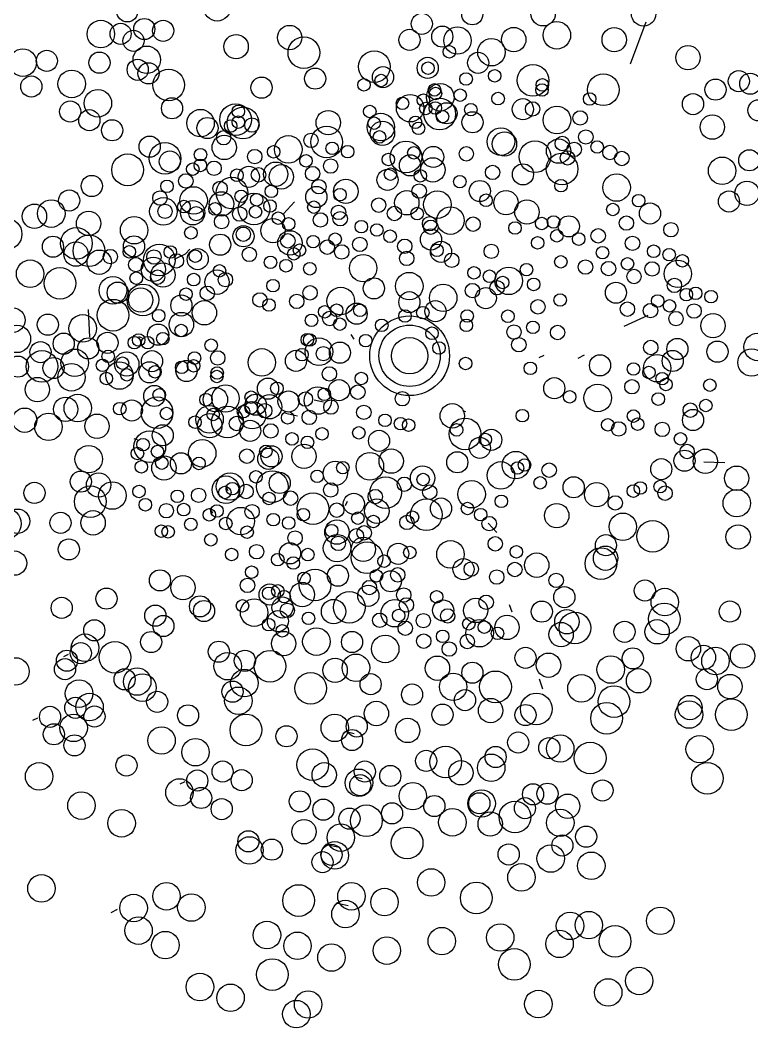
# Model space of a CAD drawing. Header units: millimetres. Extents: x 441156 to 441876, y 4514765 to 4515211.
# Drawn here: x 441541.844 to 441542.664, y 4514832.177 to 4514833.306 of the extents above; entities that cross this region are included whole.
import ezdxf

# ---------------------------------------------------------------- set-up
doc = ezdxf.new("R2010")
doc.units = ezdxf.units.MM
doc.layers.add('01_piscinas', color=254, linetype='Continuous')

msp = doc.modelspace()

# ---------------------------------------------------------------- linework, layer by layer
at = {"layer": '01_piscinas'}
for p, q in [((441542.52800546, 4514833.25716834, 0.00000053), (441542.54552255, 4514833.3043234, 0.00000053)), ((441542.15119492, 4514833.10238342, 0.00000053), (441542.13898596, 4514833.08883972, 0.00000053)), ((441541.9199082, 4514832.98169221, 0.00000053), (441541.92150322, 4514832.95091752, 0.00000053)), ((441542.52088766, 4514832.96321262, 0.00000053), (441542.5479469, 4514832.97561333, 0.00000053)), ((441542.21811348, 4514832.94857504, 0.00000053), (441542.21480874, 4514832.95387765, 0.00000053)), ((441541.98014537, 4514832.95002271, 0.00000053), (441541.97669418, 4514832.95117191, 0.00000053)), ((441541.93586204, 4514832.93457471, 0.00000053), (441541.93241085, 4514832.93572391, 0.00000053)), ((441542.43089193, 4514832.93036905, 0.00000053), (441542.42539441, 4514832.92761815, 0.00000053)), ((441542.4760588, 4514832.93050561, 0.00000053), (441542.46891203, 4514832.92692943, 0.00000053)), ((441542.18367921, 4514832.87785797, 0.00000053), (441542.17339333, 4514832.88024544, 0.00000053)), ((441542.15468227, 4514832.8622412, 0.00000053), (441542.14131062, 4514832.86534492, 0.00000053)), ((441542.34351983, 4514832.86711063, 0.00000053), (441542.34006864, 4514832.86825983, 0.00000053)), ((441541.97504847, 4514832.83562157, 0.00000053), (441541.97159728, 4514832.83677077, 0.00000053)), ((441542.61004901, 4514832.81110902, 0.00000053), (441542.63388227, 4514832.81027149, 0.00000053)), ((441542.07701417, 4514832.7786491, 0.00000053), (441542.07370942, 4514832.78395171, 0.00000053)), ((441542.21047084, 4514832.76657834, 0.00000053), (441542.20811479, 4514832.76183272, 0.00000053)), ((441542.05967053, 4514832.75364953, 0.00000053), (441542.05636579, 4514832.75895215, 0.00000053)), ((441542.36858114, 4514832.74225101, 0.00000053), (441542.3782027, 4514832.73192859, 0.00000053)), ((441542.45252784, 4514832.67580371, 0.00000053), (441542.45179157, 4514832.6743207, 0.00000053)), ((441542.39203413, 4514832.65123698, 0.00000053), (441542.39488969, 4514832.64275041, 0.00000053)), ((441542.33088043, 4514832.63604847, 0.00000053), (441542.33014417, 4514832.63456546, 0.00000053)), ((441541.89757484, 4514832.59521357, 0.00000053), (441541.89207733, 4514832.59246266, 0.00000053)), ((441542.42554367, 4514832.56763391, 0.00000053), (441542.4292559, 4514832.55660137, 0.00000053)), ((441541.86311633, 4514832.52383402, 0.00000053), (441541.85761881, 4514832.52108311, 0.00000053)), ((441542.21812733, 4514832.50617954, 0.00000053), (441542.20784145, 4514832.50856701, 0.00000053)), ((441542.22727625, 4514832.45557897, 0.00000053), (441542.21699037, 4514832.45796645, 0.00000053)), ((441542.02819455, 4514832.45241217, 0.00000053), (441542.02269703, 4514832.44966126, 0.00000053)), ((441542.19946483, 4514832.37905924, 0.00000053), (441542.18609318, 4514832.38216296, 0.00000053)), ((441541.95255221, 4514832.30916166, 0.00000053), (441541.94540544, 4514832.30558548, 0.00000053)), ((441542.21135842, 4514832.3132785, 0.00000053), (441542.19798677, 4514832.31638222, 0.00000053))]:
    msp.add_line(p, q, dxfattribs=at)
at = {"layer": '01_piscinas', "elevation": 0.00000053}
msp.add_lwpolyline([(441542.0166049, 4514833.03821424), (441542.02911112, 4514833.04415308), (441542.02911112, 4514833.04415308), (441542.03372616, 4514833.04923091)], dxfattribs=at)
at = {"layer": '01_piscinas'}
for centre, radius in [((441542.06453402, 4514833.32060363, 0.00000053), 0.01541533), ((441541.96372086, 4514833.31605061, 0.00000053), 0.01185795), ((441542.43002703, 4514833.31328645, 0.00000053), 0.01366082), ((441542.54265035, 4514833.31316643, 0.00000053), 0.01366082), ((441542.29398071, 4514833.30202226, 0.00000053), 0.01185795), ((441542.35055899, 4514833.31275313, 0.00000053), 0.01185795), ((441541.93407689, 4514833.2906139, 0.00000053), 0.01541533), ((441541.95628444, 4514833.29080257, 0.00000053), 0.01185795), ((441541.98279641, 4514833.29617568, 0.00000053), 0.01185795), ((441542.00401178, 4514833.29423427, 0.00000053), 0.01185795), ((441542.44545626, 4514833.28917614, 0.00000053), 0.01541533), ((441541.97074785, 4514833.28297107, 0.00000053), 0.01185795), ((441542.14586757, 4514833.28663419, 0.00000053), 0.01366082), ((441542.28022267, 4514833.28401563, 0.00000053), 0.01185795), ((441542.31694262, 4514833.28767986, 0.00000053), 0.01185795), ((441542.33402796, 4514833.28332514, 0.00000053), 0.01541533), ((441542.39709364, 4514833.28437398, 0.00000053), 0.01366082), ((441542.50971696, 4514833.28425395, 0.00000053), 0.01366082), ((441542.08580087, 4514833.27644196, 0.00000053), 0.01366082), ((441542.16172662, 4514833.26969849, 0.00000053), 0.01775907), ((441542.37206444, 4514833.27017545, 0.00000053), 0.01541533), ((441541.84665271, 4514833.25852815, 0.00000053), 0.01541533), ((441541.8735305, 4514833.26051558, 0.00000053), 0.01185795), ((441541.93254404, 4514833.25847254, 0.00000053), 0.01185795), ((441541.98563342, 4514833.26174592, 0.00000053), 0.01541533), ((441542.24069435, 4514833.25401367, 0.00000053), 0.01775907), ((441542.32490724, 4514833.27062077, 0.00000053), 0.00701654), ((441542.35713522, 4514833.25827989, 0.00000053), 0.01185795), ((441542.5924385, 4514833.26409446, 0.00000053), 0.01366082), ((441541.97544217, 4514833.25051819, 0.00000053), 0.01185795), ((441541.98752778, 4514833.24651981, 0.00000053), 0.01185795), ((441542.30062249, 4514833.25260477, 0.00000053), 0.01185795), ((441542.30096747, 4514833.25237882, 0.00000053), 0.00701654), ((441541.90145577, 4514833.2346452, 0.00000053), 0.01541533), ((441542.01011979, 4514833.2334814, 0.00000053), 0.01775907), ((441542.1744011, 4514833.24063668, 0.00000053), 0.01185795), ((441542.25046417, 4514833.24221612, 0.00000053), 0.01185795), ((441542.34363843, 4514833.24017099, 0.00000053), 0.00701654), ((441542.37576036, 4514833.24368216, 0.00000053), 0.00701654), ((441542.4185981, 4514833.23857484, 0.00000053), 0.01775907), ((441542.49746888, 4514833.22813439, 0.00000053), 0.01775907), ((441542.64940247, 4514833.23770499, 0.00000053), 0.01185795), ((441542.66226117, 4514833.23485263, 0.00000053), 0.01185795), ((441541.85616492, 4514833.23173423, 0.00000053), 0.01185795), ((441542.1143344, 4514833.23044446, 0.00000053), 0.01185795), ((441542.22914349, 4514833.23367319, 0.00000053), 0.00701654), ((441542.24845167, 4514833.23844962, 0.00000053), 0.00701654), ((441542.31474752, 4514833.21970737, 0.00000053), 0.01541533), ((441542.30823488, 4514833.22794747, 0.00000053), 0.00701654), ((441542.42876915, 4514833.22792197, 0.00000053), 0.00701654), ((441542.42916018, 4514833.2335409, 0.00000053), 0.00701654), ((441542.6233579, 4514833.22826037, 0.00000053), 0.01185795), ((441541.93081597, 4514833.21295624, 0.00000053), 0.01541533), ((441542.29574871, 4514833.21649711, 0.00000053), 0.00701654), ((441542.3094241, 4514833.22394961, 0.00000053), 0.00701654), ((441542.336956, 4514833.22198558, 0.00000053), 0.00701654), ((441542.37953639, 4514833.21821225, 0.00000053), 0.00701654), ((441542.48216897, 4514833.21778071, 0.00000053), 0.00701654), ((441542.5980923, 4514833.2120299, 0.00000053), 0.01185795), ((441541.89975606, 4514833.20367608, 0.00000053), 0.01185795), ((441542.01398276, 4514833.20737543, 0.00000053), 0.01185795), ((441542.08512697, 4514833.19452188, 0.00000053), 0.01775907), ((441542.27228849, 4514833.21290316, 0.00000053), 0.00701654), ((441542.28088957, 4514833.20742936, 0.00000053), 0.01541533), ((441542.29852354, 4514833.20716878, 0.00000053), 0.00701654), ((441542.31417542, 4514833.20082052, 0.00000053), 0.01775907), ((441542.30908964, 4514833.20765248, 0.00000053), 0.00701654), ((441542.32163743, 4514833.20176869, 0.00000053), 0.01185795), ((441542.34903889, 4514833.20575581, 0.00000053), 0.00701654), ((441542.40735152, 4514833.20626946, 0.00000053), 0.01185795), ((441542.41817168, 4514833.20663794, 0.00000053), 0.00808333), ((441542.67149781, 4514833.20503147, 0.00000053), 0.01185795), ((441541.92121748, 4514833.19396458, 0.00000053), 0.01185795), ((441542.04594006, 4514833.19074899, 0.00000053), 0.01541533), ((441542.09338824, 4514833.19070433, 0.00000053), 0.01775907), ((441542.08827757, 4514833.2038366, 0.00000053), 0.00701654), ((441542.18909794, 4514833.19128666, 0.00000053), 0.01366082), ((441542.2356426, 4514833.20369467, 0.00000053), 0.00701654), ((441542.24804429, 4514833.18632975, 0.00000053), 0.01541533), ((441542.31715398, 4514833.19796353, 0.00000053), 0.00701654), ((441542.35089626, 4514833.19165355, 0.00000053), 0.01185795), ((441542.44552294, 4514833.19421208, 0.00000053), 0.01541533), ((441542.4715715, 4514833.19649667, 0.00000053), 0.00808333), ((441541.9467334, 4514833.18269408, 0.00000053), 0.01185795), ((441542.05364163, 4514833.18516929, 0.00000053), 0.01185795), ((441542.07966487, 4514833.18749457, 0.00000053), 0.00701654), ((441542.08822376, 4514833.19172227, 0.00000053), 0.00701654), ((441542.10353444, 4514833.18855098, 0.00000053), 0.00808333), ((441542.24055884, 4514833.19065172, 0.00000053), 0.00701654), ((441542.24984235, 4514833.17922141, 0.00000053), 0.01366082), ((441542.28690919, 4514833.19162616, 0.00000053), 0.00701654), ((441542.29029294, 4514833.18489651, 0.00000053), 0.00701654), ((441542.61977934, 4514833.1862861, 0.00000053), 0.01366082), ((441542.07184636, 4514833.17428984, 0.00000053), 0.00808333), ((441542.16976176, 4514833.17134945, 0.00000053), 0.00808333), ((441542.18733329, 4514833.16948918, 0.00000053), 0.01775907), ((441542.24651921, 4514833.17526005, 0.00000053), 0.00701654), ((441542.38270795, 4514833.16993811, 0.00000053), 0.01541533), ((441542.38669139, 4514833.16734538, 0.00000053), 0.01366082), ((441542.47791397, 4514833.17517477, 0.00000053), 0.00808333), ((441541.9888896, 4514833.16432258, 0.00000053), 0.01185795), ((441542.00611789, 4514833.15123205, 0.00000053), 0.01775907), ((441542.0724773, 4514833.16342735, 0.00000053), 0.01366082), ((441542.14433731, 4514833.16125614, 0.00000053), 0.01541533), ((441542.19348351, 4514833.1624499, 0.00000053), 0.00701654), ((441542.27623745, 4514833.15286281, 0.00000053), 0.01775907), ((441542.42086923, 4514833.15295778, 0.00000053), 0.01775907), ((441542.44736122, 4514833.15931427, 0.00000053), 0.01366082), ((441542.45149109, 4514833.16789662, 0.00000053), 0.00808333), ((441542.46487221, 4514833.16123975, 0.00000053), 0.00808333), ((441542.4905799, 4514833.16395355, 0.00000053), 0.00701654), ((441541.96407592, 4514833.1383458, 0.00000053), 0.01775907), ((441542.01147437, 4514833.14763877, 0.00000053), 0.01185795), ((441542.04579701, 4514833.15541479, 0.00000053), 0.00701654), ((441542.10663836, 4514833.15317729, 0.00000053), 0.00808333), ((441542.12785093, 4514833.15852021, 0.00000053), 0.00701654), ((441542.16414935, 4514833.14840546, 0.00000053), 0.00701654), ((441542.21084573, 4514833.15866955, 0.00000053), 0.00701654), ((441542.25647089, 4514833.14993487, 0.00000053), 0.00701654), ((441542.28498361, 4514833.15744932, 0.00000053), 0.00701654), ((441542.30680633, 4514833.15283194, 0.00000053), 0.01185795), ((441542.34393064, 4514833.15629804, 0.00000053), 0.00808333), ((441542.45128772, 4514833.13942281, 0.00000053), 0.01775907), ((441542.45733228, 4514833.15174423, 0.00000053), 0.00808333), ((441542.50489091, 4514833.15775536, 0.00000053), 0.00808333), ((441542.51827202, 4514833.15109849, 0.00000053), 0.00808333), ((441542.66115424, 4514833.14908498, 0.00000053), 0.01185795), ((441542.03718432, 4514833.13907276, 0.00000053), 0.00701654), ((441542.04574321, 4514833.14330046, 0.00000053), 0.00701654), ((441542.06105389, 4514833.14012917, 0.00000053), 0.00808333), ((441542.13017514, 4514833.1334585, 0.00000053), 0.01366082), ((441542.13652996, 4514833.13052191, 0.00000053), 0.01366082), ((441542.19178613, 4514833.14260454, 0.00000053), 0.00808333), ((441542.28076175, 4514833.14338732, 0.00000053), 0.01185795), ((441542.30636625, 4514833.1383036, 0.00000053), 0.01366082), ((441542.4074028, 4514833.13322018, 0.00000053), 0.01185795), ((441542.63074075, 4514833.13731255, 0.00000053), 0.01541533), ((441542.02936581, 4514833.12586804, 0.00000053), 0.00808333), ((441542.0866821, 4514833.13226969, 0.00000053), 0.00701654), ((441542.10003136, 4514833.13055627, 0.00000053), 0.01185795), ((441542.11093306, 4514833.13272483, 0.00000053), 0.00808333), ((441542.17149852, 4514833.13415217, 0.00000053), 0.00808333), ((441542.25549615, 4514833.12715686, 0.00000053), 0.01185795), ((441542.25893988, 4514833.13350465, 0.00000053), 0.00701654), ((441542.29228595, 4514833.13156461, 0.00000053), 0.00701654), ((441542.37332742, 4514833.13543025, 0.00000053), 0.00808333), ((441542.51241999, 4514833.11847607, 0.00000053), 0.01541533), ((441541.92392903, 4514833.12023806, 0.00000053), 0.01185795), ((441542.00821116, 4514833.11991102, 0.00000053), 0.00701654), ((441542.06779276, 4514833.11747464, 0.00000053), 0.00808333), ((441542.08112507, 4514833.11227253, 0.00000053), 0.01775907), ((441542.17860151, 4514833.11941772, 0.00000053), 0.00808333), ((441542.20879538, 4514833.11420257, 0.00000053), 0.01366082), ((441542.29106994, 4514833.11458668, 0.00000053), 0.00808333), ((441542.33662361, 4514833.12511378, 0.00000053), 0.00701654), ((441542.35908358, 4514833.1145479, 0.00000053), 0.01185795), ((441542.45002524, 4514833.12055997, 0.00000053), 0.00701654), ((441542.65857611, 4514833.11206305, 0.00000053), 0.01366082), ((441541.89866344, 4514833.1040076, 0.00000053), 0.01185795), ((441542.00039265, 4514833.1067063, 0.00000053), 0.00808333), ((441542.03812909, 4514833.10403949, 0.00000053), 0.01541533), ((441542.06939892, 4514833.10015862, 0.00000053), 0.01366082), ((441542.09151451, 4514833.1085751, 0.00000053), 0.00701654), ((441542.10582724, 4514833.09441158, 0.00000053), 0.01775907), ((441542.10887673, 4514833.10479474, 0.00000053), 0.00701654), ((441542.12521257, 4514833.11423686, 0.00000053), 0.00701654), ((441542.17572155, 4514833.10786946, 0.00000053), 0.01185795), ((441542.20232326, 4514833.11051817, 0.00000053), 0.00701654), ((441542.27718319, 4514833.10141306, 0.00000053), 0.01366082), ((441542.31146437, 4514833.09930729, 0.00000053), 0.01541533), ((441542.36602039, 4514833.10424598, 0.00000053), 0.00701654), ((441542.38843842, 4514833.10148611, 0.00000053), 0.01366082), ((441542.53707257, 4514833.10371127, 0.00000053), 0.00701654), ((441542.63836097, 4514833.10287759, 0.00000053), 0.01185795), ((441541.85968064, 4514833.08629492, 0.00000053), 0.01366082), ((441541.87857108, 4514833.08929174, 0.00000053), 0.01541533), ((441542.00427114, 4514833.09176149, 0.00000053), 0.01541533), ((441542.00605555, 4514833.09181558, 0.00000053), 0.00808333), ((441542.02726812, 4514833.0971585, 0.00000053), 0.00701654), ((441542.03705895, 4514833.09024613, 0.00000053), 0.01366082), ((441542.06218035, 4514833.09453066, 0.00000053), 0.00701654), ((441542.12372563, 4514833.09784921, 0.00000053), 0.00701654), ((441542.1729891, 4514833.09647373, 0.00000053), 0.00701654), ((441542.24563119, 4514833.09878645, 0.00000053), 0.00808333), ((441542.41183725, 4514833.09107459, 0.00000053), 0.01366082), ((441542.50820226, 4514833.09391465, 0.00000053), 0.00701654), ((441542.54987804, 4514833.08945132, 0.00000053), 0.01185795), ((441541.92035048, 4514833.0782638, 0.00000053), 0.01366082), ((441542.04096779, 4514833.08918774, 0.00000053), 0.00808333), ((441542.06952952, 4514833.08027736, 0.00000053), 0.00808333), ((441542.08981714, 4514833.08872973, 0.00000053), 0.00808333), ((441542.10750578, 4514833.09123877, 0.00000053), 0.00701654), ((441542.13304516, 4514833.08412661, 0.00000053), 0.00701654), ((441542.18033827, 4514833.08222044, 0.00000053), 0.00808333), ((441542.20062589, 4514833.0906728, 0.00000053), 0.00808333), ((441542.20249088, 4514833.08353627, 0.00000053), 0.00808333), ((441542.26330989, 4514833.08940265, 0.00000053), 0.00808333), ((441542.28884527, 4514833.08930441, 0.00000053), 0.00701654), ((441542.32610989, 4514833.08144926, 0.00000053), 0.01541533), ((441541.82789345, 4514833.06626525, 0.00000053), 0.01775907), ((441541.97142587, 4514833.07066188, 0.00000053), 0.01541533), ((441542.12709675, 4514833.07018976, 0.00000053), 0.01366082), ((441542.14470932, 4514833.07772915, 0.00000053), 0.00701654), ((441542.22621263, 4514833.07463672, 0.00000053), 0.00701654), ((441542.24357485, 4514833.07085636, 0.00000053), 0.00701654), ((441542.30267192, 4514833.07790637, 0.00000053), 0.00808333), ((441542.30410214, 4514833.07401879, 0.00000053), 0.00808333), ((441542.35152127, 4514833.07744837, 0.00000053), 0.00808333), ((441542.39850651, 4514833.07308156, 0.00000053), 0.00701654), ((441542.42844684, 4514833.07811959, 0.00000053), 0.00701654), ((441542.44173738, 4514833.07989723, 0.00000053), 0.00701654), ((441542.45886208, 4514833.07496171, 0.00000053), 0.01185795), ((441542.52345913, 4514833.07862903, 0.00000053), 0.00808333), ((441542.57333831, 4514833.07122468, 0.00000053), 0.00808333), ((441541.90676424, 4514833.0558248, 0.00000053), 0.01775907), ((441541.92074824, 4514833.04763539, 0.00000053), 0.01775907), ((441542.03511054, 4514833.06772797, 0.00000053), 0.00701654), ((441542.06797835, 4514833.05441204, 0.00000053), 0.01185795), ((441542.09402292, 4514833.06385666, 0.00000053), 0.01185795), ((441542.09389235, 4514833.06615653, 0.00000053), 0.00808333), ((441542.14609842, 4514833.05645057, 0.00000053), 0.01366082), ((441542.14377152, 4514833.05875219, 0.00000053), 0.00808333), ((441542.19687847, 4514833.06059228, 0.00000053), 0.00701654), ((441542.25842376, 4514833.06391084, 0.00000053), 0.00701654), ((441542.30428083, 4514833.0602165, 0.00000053), 0.01185795), ((441542.44534383, 4514833.06428887, 0.00000053), 0.00701654), ((441542.46989995, 4514833.06071438, 0.00000053), 0.00701654), ((441542.49177105, 4514833.06436789, 0.00000053), 0.00808333), ((441541.88039206, 4514833.05216972, 0.00000053), 0.01185795), ((441541.90620722, 4514833.04391922, 0.00000053), 0.01366082), ((441541.97128599, 4514833.05251223, 0.00000053), 0.01185795), ((441541.99961902, 4514833.03719494, 0.00000053), 0.01775907), ((441542.15693453, 4514833.04824516, 0.00000053), 0.00701654), ((441542.17223978, 4514833.05778446, 0.00000053), 0.00701654), ((441542.18792364, 4514833.05160902, 0.00000053), 0.00808333), ((441542.20422764, 4514833.04633899, 0.00000053), 0.00808333), ((441542.22451526, 4514833.05479135, 0.00000053), 0.00808333), ((441542.27491187, 4514833.05272235, 0.00000053), 0.00808333), ((441542.31554661, 4514833.04647955, 0.00000053), 0.01185795), ((441542.31102222, 4514833.04814285, 0.00000053), 0.00701654), ((441542.37188895, 4514833.04698434, 0.00000053), 0.00808333), ((441542.42383975, 4514833.05644167, 0.00000053), 0.00701654), ((441542.53019801, 4514833.0559745, 0.00000053), 0.00808333), ((441542.55391975, 4514833.04707495, 0.00000053), 0.00701654), ((441541.9323032, 4514833.03479955, 0.00000053), 0.01366082), ((441541.94476818, 4514833.04105264, 0.00000053), 0.00808333), ((441541.96598074, 4514833.04639556, 0.00000053), 0.00701654), ((441541.99361752, 4514833.04059463, 0.00000053), 0.00808333), ((441542.01207563, 4514833.04615981, 0.00000053), 0.00701654), ((441542.01878784, 4514833.03626129, 0.00000053), 0.00808333), ((441542.04271275, 4514833.03818157, 0.00000053), 0.01185795), ((441542.0400004, 4514833.04160421, 0.00000053), 0.00701654), ((441542.10063122, 4514833.04350201, 0.00000053), 0.00808333), ((441542.15054637, 4514833.04416912, 0.00000053), 0.00701654), ((441542.22826253, 4514833.02813083, 0.00000053), 0.01541533), ((441542.27711372, 4514833.03902336, 0.00000053), 0.00808333), ((441542.32751034, 4514833.03695436, 0.00000053), 0.00808333), ((441542.49655592, 4514833.04543498, 0.00000053), 0.00701654), ((441542.57128197, 4514833.0432946, 0.00000053), 0.00701654), ((441542.58613088, 4514833.03634907, 0.00000053), 0.00701654), ((441541.85481829, 4514833.02190249, 0.00000053), 0.01541533), ((441541.9733299, 4514833.03214227, 0.00000053), 0.00808333), ((441541.99297303, 4514833.02676843, 0.00000053), 0.01366082), ((441542.00372996, 4514833.02046889, 0.00000053), 0.01366082), ((441542.06709403, 4514833.02511363, 0.00000053), 0.00701654), ((441542.12435297, 4514833.03460246, 0.00000053), 0.00701654), ((441542.14171518, 4514833.0308221, 0.00000053), 0.00701654), ((441542.16850509, 4514833.02745929, 0.00000053), 0.00701654), ((441542.41136239, 4514833.02637875, 0.00000053), 0.00701654), ((441542.44985954, 4514833.0351709, 0.00000053), 0.00701654), ((441542.47749633, 4514833.02936997, 0.00000053), 0.00808333), ((441542.50337303, 4514833.02768759, 0.00000053), 0.00808333), ((441542.52458559, 4514833.03303051, 0.00000053), 0.00701654), ((441542.55222238, 4514833.02722958, 0.00000053), 0.00808333), ((441542.58104301, 4514833.02175123, 0.00000053), 0.01541533), ((441541.88837801, 4514833.01117684, 0.00000053), 0.01775907), ((441541.97382316, 4514833.01696503, 0.00000053), 0.00701654), ((441541.99769273, 4514833.01802144, 0.00000053), 0.00808333), ((441542.03822372, 4514833.01531701, 0.00000053), 0.00701654), ((441542.06439979, 4514833.01243777, 0.00000053), 0.01366082), ((441542.07380624, 4514833.0152151, 0.00000053), 0.00808333), ((441542.27996276, 4514833.0079847, 0.00000053), 0.01541533), ((441542.35247039, 4514833.02283461, 0.00000053), 0.00701654), ((441542.36983261, 4514833.01905426, 0.00000053), 0.00701654), ((441542.39139107, 4514833.0138357, 0.00000053), 0.01541533), ((441542.53193476, 4514833.01877722, 0.00000053), 0.00808333), ((441541.94767308, 4514833.00327263, 0.00000053), 0.01541533), ((441541.95301462, 4514833.00067435, 0.00000053), 0.01185795), ((441541.98123279, 4514832.99254699, 0.00000053), 0.01775907), ((441542.12722216, 4514833.00843418, 0.00000053), 0.00701654), ((441542.16867271, 4514833.00047739, 0.00000053), 0.00808333), ((441542.24027942, 4514833.00546538, 0.00000053), 0.01185795), ((441542.31799924, 4514832.99483501, 0.00000053), 0.01541533), ((441542.35077302, 4514833.00298925, 0.00000053), 0.00808333), ((441542.37841863, 4514833.00621411, 0.00000053), 0.00808333), ((441542.38468152, 4514833.01210873, 0.00000053), 0.00701654), ((441542.41937224, 4514833.00990443, 0.00000053), 0.00701654), ((441542.51164901, 4514833.00055799, 0.00000053), 0.01185795), ((441542.57727011, 4514833.00880197, 0.00000053), 0.00808333), ((441541.97882978, 4514832.99242385, 0.00000053), 0.01366082), ((441542.02444138, 4514832.98634369, 0.00000053), 0.01185795), ((441542.02961102, 4514832.99897498, 0.00000053), 0.00701654), ((441542.0534806, 4514833.00003139, 0.00000053), 0.00808333), ((441542.11245189, 4514832.99256259, 0.00000053), 0.00808333), ((441542.15379759, 4514832.99088341, 0.00000053), 0.00808333), ((441542.20310249, 4514832.99128733, 0.00000053), 0.01541533), ((441542.28004882, 4514832.98996835, 0.00000053), 0.01185795), ((441542.3657629, 4514832.99446912, 0.00000053), 0.01185795), ((441542.44910886, 4514832.99239858, 0.00000053), 0.00701654), ((441542.55847693, 4514832.99131692, 0.00000053), 0.00701654), ((441542.59056004, 4514832.99844288, 0.00000053), 0.00701654), ((441542.60099185, 4514832.99990242, 0.00000053), 0.00701654), ((441542.61835407, 4514832.99612206, 0.00000053), 0.00701654), ((441541.94771725, 4514832.97540557, 0.00000053), 0.01775907), ((441542.05025654, 4514832.97809319, 0.00000053), 0.01366082), ((441542.12261508, 4514832.98675626, 0.00000053), 0.00701654), ((441542.18517974, 4514832.9791517, 0.00000053), 0.00701654), ((441542.19847028, 4514832.98092933, 0.00000053), 0.00701654), ((441542.22092553, 4514832.97712423, 0.00000053), 0.01185795), ((441542.22460558, 4514832.98085195, 0.00000053), 0.00701654), ((441542.30930765, 4514832.97985321, 0.00000053), 0.01185795), ((441542.42417845, 4514832.98475683, 0.00000053), 0.00808333), ((441542.52456843, 4514832.98219743, 0.00000053), 0.00808333), ((441542.55044513, 4514832.98051506, 0.00000053), 0.00808333), ((441542.57165769, 4514832.98585798, 0.00000053), 0.00701654), ((441542.59929448, 4514832.98005705, 0.00000053), 0.00808333), ((441541.83553657, 4514832.96983717, 0.00000053), 0.01366082), ((441541.87469403, 4514832.96480802, 0.00000053), 0.01185795), ((441541.91375853, 4514832.96063411, 0.00000053), 0.01541533), ((441541.99887503, 4514832.97487115, 0.00000053), 0.00701654), ((441542.02447535, 4514832.96490748, 0.00000053), 0.01366082), ((441542.17030462, 4514832.96955772, 0.00000053), 0.00701654), ((441542.19069709, 4514832.97173247, 0.00000053), 0.00808333), ((441542.28033569, 4514832.92991387, 0.00000053), 0.0446896), ((441542.27523121, 4514832.97452457, 0.00000053), 0.00701654), ((441542.29518712, 4514832.9782849, 0.00000053), 0.00701654), ((441542.34487394, 4514832.97441452, 0.00000053), 0.00701654), ((441542.39053636, 4514832.97421731, 0.00000053), 0.00701654), ((441542.57900686, 4514832.97160469, 0.00000053), 0.00808333), ((441542.62053044, 4514832.96362393, 0.00000053), 0.01366082), ((441541.84000522, 4514832.94884951, 0.00000053), 0.01541533), ((441541.99835326, 4514832.95354482, 0.00000053), 0.01185795), ((441542.02420827, 4514832.95823126, 0.00000053), 0.00701654), ((441542.20207674, 4514832.96532097, 0.00000053), 0.00701654), ((441542.24908776, 4514832.96407437, 0.00000053), 0.00701654), ((441542.28033569, 4514832.92991387, 0.00000053), 0.03437661), ((441542.34383999, 4514832.96395322, 0.00000053), 0.00701654), ((441542.39735348, 4514832.95646992, 0.00000053), 0.00808333), ((441542.41856604, 4514832.96181284, 0.00000053), 0.00701654), ((441542.44620283, 4514832.95601191, 0.00000053), 0.00808333), ((441541.89250054, 4514832.94344771, 0.00000053), 0.01185795), ((441541.94161994, 4514832.94447975, 0.00000053), 0.01185795), ((441541.97654217, 4514832.94764254, 0.00000053), 0.00701654), ((441542.00360881, 4514832.94906044, 0.00000053), 0.00701654), ((441542.16569753, 4514832.9478798, 0.00000053), 0.00701654), ((441542.16834641, 4514832.94754854, 0.00000053), 0.00701654), ((441542.23105937, 4514832.94686557, 0.00000053), 0.00701654), ((441542.30534284, 4514832.95516108, 0.00000053), 0.00701654), ((441542.67064293, 4514832.93981464, 0.00000053), 0.01541533), ((441541.86645597, 4514832.93400309, 0.00000053), 0.01185795), ((441541.92003613, 4514832.93818598, 0.00000053), 0.01185795), ((441541.97166379, 4514832.94458118, 0.00000053), 0.00701654), ((441541.98657097, 4514832.94468141, 0.00000053), 0.00701654), ((441542.05786469, 4514832.9416943, 0.00000053), 0.00701654), ((441542.1787228, 4514832.9344386, 0.00000053), 0.01541533), ((441542.20217193, 4514832.93339443, 0.00000053), 0.01185795), ((441542.28033569, 4514832.92991387, 0.00000053), 0.02034119), ((441542.31335268, 4514832.93868675, 0.00000053), 0.00701654), ((441542.40278746, 4514832.94232345, 0.00000053), 0.00808333), ((441542.55074478, 4514832.93915135, 0.00000053), 0.00808333), ((441542.58057203, 4514832.93752985, 0.00000053), 0.01185795), ((441542.62547093, 4514832.93448584, 0.00000053), 0.01185795), ((441541.84119037, 4514832.91777262, 0.00000053), 0.01185795), ((441541.86802931, 4514832.91791166, 0.00000053), 0.01775907), ((441541.90480105, 4514832.92203776, 0.00000053), 0.01541533), ((441541.94228764, 4514832.92923341, 0.00000053), 0.00701654), ((441541.96317694, 4514832.9206814, 0.00000053), 0.01366082), ((441541.99146289, 4514832.92385532, 0.00000053), 0.01185795), ((441542.03914619, 4514832.92731454, 0.00000053), 0.00701654), ((441542.06521385, 4514832.92744101, 0.00000053), 0.00808333), ((441542.1146252, 4514832.9224694, 0.00000053), 0.01541533), ((441542.15286609, 4514832.92418735, 0.00000053), 0.01185795), ((441542.15973371, 4514832.9312065, 0.00000053), 0.00701654), ((441542.18360328, 4514832.93226291, 0.00000053), 0.00808333), ((441542.49386166, 4514832.91918339, 0.00000053), 0.01185795), ((441542.55791945, 4514832.91596425, 0.00000053), 0.01541533), ((441542.5753126, 4514832.92409718, 0.00000053), 0.01185795), ((441542.66380568, 4514832.92235218, 0.00000053), 0.01541533), ((441541.8810172, 4514832.91616527, 0.00000053), 0.01185795), ((441541.90120914, 4514832.90578148, 0.00000053), 0.01541533), ((441541.93592912, 4514832.9192695, 0.00000053), 0.00701654), ((441541.9550672, 4514832.90772165, 0.00000053), 0.01541533), ((441541.95838402, 4514832.92159738, 0.00000053), 0.00701654), ((441541.98869988, 4514832.9113505, 0.00000053), 0.01185795), ((441541.99486286, 4514832.91186654, 0.00000053), 0.00701654), ((441542.02480319, 4514832.91690457, 0.00000053), 0.00701654), ((441542.03012916, 4514832.91284293, 0.00000053), 0.01185795), ((441542.03809373, 4514832.91868221, 0.00000053), 0.00701654), ((441542.34308931, 4514832.92118091, 0.00000053), 0.00701654), ((441542.41572121, 4514832.91590623, 0.00000053), 0.00701654), ((441542.53132623, 4514832.91500162, 0.00000053), 0.00701654), ((441542.54868845, 4514832.91122127, 0.00000053), 0.00701654), ((441541.94035563, 4514832.90438858, 0.00000053), 0.00701654), ((441541.96330026, 4514832.90855443, 0.00000053), 0.00701654), ((441542.06414215, 4514832.90660666, 0.00000053), 0.00701654), ((441542.06447943, 4514832.91067465, 0.00000053), 0.00701654), ((441542.19034216, 4514832.90960839, 0.00000053), 0.00808333), ((441542.22610788, 4514832.90435914, 0.00000053), 0.00701654), ((441542.56353735, 4514832.90427574, 0.00000053), 0.00701654), ((441541.86287741, 4514832.89202882, 0.00000053), 0.01366082), ((441541.99409634, 4514832.88484731, 0.00000053), 0.01185795), ((441542.07390345, 4514832.88198806, 0.00000053), 0.01541533), ((441542.12154166, 4514832.89304786, 0.00000053), 0.01185795), ((441542.13154615, 4514832.8933556, 0.00000053), 0.00701654), ((441542.20119251, 4514832.89128562, 0.00000053), 0.01185795), ((441542.22228364, 4514832.88914225, 0.00000053), 0.00808333), ((441542.44255149, 4514832.89350831, 0.00000053), 0.01185795), ((441542.49121623, 4514832.88258664, 0.00000053), 0.01541533), ((441542.52962886, 4514832.89515626, 0.00000053), 0.00808333), ((441542.56772407, 4514832.89770214, 0.00000053), 0.00701654), ((441542.61691207, 4514832.89700556, 0.00000053), 0.00701654), ((441541.90822453, 4514832.87132734, 0.00000053), 0.01541533), ((441541.99959665, 4514832.88605583, 0.00000053), 0.00701654), ((441542.05200207, 4514832.88061173, 0.00000053), 0.00701654), ((441542.06257312, 4514832.88079959, 0.00000053), 0.01366082), ((441542.10267583, 4514832.88355899, 0.00000053), 0.00701654), ((441542.10778362, 4514832.87504123, 0.00000053), 0.01185795), ((441542.12324296, 4514832.87276847, 0.00000053), 0.01366082), ((441542.14450357, 4514832.87870546, 0.00000053), 0.01185795), ((441542.16351718, 4514832.88132148, 0.00000053), 0.00808333), ((441542.17744956, 4514832.87969714, 0.00000053), 0.01541533), ((441542.18472974, 4514832.8866644, 0.00000053), 0.00701654), ((441542.27216281, 4514832.88173791, 0.00000053), 0.00808333), ((441542.45986541, 4514832.88388712, 0.00000053), 0.00701654), ((441542.55911137, 4514832.8813601, 0.00000053), 0.00701654), ((441541.89472253, 4514832.86992353, 0.00000053), 0.01366082), ((441541.95531333, 4514832.87060783, 0.00000053), 0.00701654), ((441541.96883074, 4514832.86861684, 0.00000053), 0.01185795), ((441541.99724435, 4514832.8660653, 0.00000053), 0.01775907), ((441542.056018, 4514832.85857944, 0.00000053), 0.01541533), ((441542.07611514, 4514832.85562485, 0.00000053), 0.01775907), ((441542.09406314, 4514832.86721695, 0.00000053), 0.00701654), ((441542.10375393, 4514832.86334293, 0.00000053), 0.01541533), ((441542.10262203, 4514832.87144465, 0.00000053), 0.00701654), ((441542.11793271, 4514832.86827336, 0.00000053), 0.00808333), ((441542.19207891, 4514832.87241111, 0.00000053), 0.00808333), ((441542.22902251, 4514832.86648773, 0.00000053), 0.00808333), ((441542.32813979, 4514832.86257641, 0.00000053), 0.01366082), ((441542.59500597, 4514832.86888477, 0.00000053), 0.00808333), ((441542.6124861, 4514832.87408992, 0.00000053), 0.00701654), ((441541.84873416, 4514832.85768424, 0.00000053), 0.01366082), ((441541.87537926, 4514832.85022774, 0.00000053), 0.01541533), ((441541.92984795, 4514832.85090416, 0.00000053), 0.01366082), ((441542.00771875, 4514832.86516373, 0.00000053), 0.00701654), ((441542.03972052, 4514832.85542466, 0.00000053), 0.00701654), ((441542.05626211, 4514832.85155876, 0.00000053), 0.01366082), ((441542.06001191, 4514832.8641374, 0.00000053), 0.00701654), ((441542.08624462, 4514832.85401223, 0.00000053), 0.00808333), ((441542.14356092, 4514832.86041389, 0.00000053), 0.00701654), ((441542.16781188, 4514832.86086902, 0.00000053), 0.00808333), ((441542.25274426, 4514832.85758818, 0.00000053), 0.00701654), ((441542.40667661, 4514832.86268885, 0.00000053), 0.00701654), ((441542.53137519, 4514832.86227955, 0.00000053), 0.00701654), ((441542.59813724, 4514832.85790513, 0.00000053), 0.01185795), ((441542.00353083, 4514832.8407742, 0.00000053), 0.01185795), ((441542.1014726, 4514832.84580041, 0.00000053), 0.01185795), ((441542.12467158, 4514832.84561884, 0.00000053), 0.00808333), ((441542.2234101, 4514832.84354374, 0.00000053), 0.00701654), ((441542.27010647, 4514832.85380782, 0.00000053), 0.00701654), ((441542.27921083, 4514832.85215285, 0.00000053), 0.00701654), ((441542.34248102, 4514832.84237518, 0.00000053), 0.01775907), ((441542.33297549, 4514832.84680942, 0.00000053), 0.00701654), ((441542.50250488, 4514832.85248293, 0.00000053), 0.00701654), ((441542.51480627, 4514832.84786805, 0.00000053), 0.00808333), ((441542.53601883, 4514832.85321097, 0.00000053), 0.00701654), ((441542.56365562, 4514832.84741004, 0.00000053), 0.00808333), ((441541.98904003, 4514832.82805222, 0.00000053), 0.01775907), ((441542.14839333, 4514832.83671929, 0.00000053), 0.00701654), ((441542.16575554, 4514832.83293893, 0.00000053), 0.00701654), ((441542.18209138, 4514832.84238105, 0.00000053), 0.00701654), ((441542.24607106, 4514832.8345729, 0.00000053), 0.01185795), ((441542.36518662, 4514832.83608354, 0.00000053), 0.00701654), ((441542.3719167, 4514832.83564441, 0.00000053), 0.01185795), ((441542.5841074, 4514832.836818, 0.00000053), 0.00701654), ((441541.92048938, 4514832.8140323, 0.00000053), 0.01541533), ((441541.98147407, 4514832.83028027, 0.00000053), 0.00701654), ((441541.99757044, 4514832.82264425, 0.00000053), 0.00701654), ((441542.04781367, 4514832.82056637, 0.00000053), 0.01541533), ((441542.11905917, 4514832.82267485, 0.00000053), 0.00701654), ((441542.12543372, 4514832.81715912, 0.00000053), 0.01185795), ((441542.16193232, 4514832.81712477, 0.00000053), 0.01366082), ((441542.35905919, 4514832.82674233, 0.00000053), 0.01185795), ((441542.59145657, 4514832.82256471, 0.00000053), 0.00808333), ((441541.97511554, 4514832.82031636, 0.00000053), 0.00701654), ((441542.00484692, 4514832.80415685, 0.00000053), 0.01366082), ((441542.00248668, 4514832.8096013, 0.00000053), 0.00701654), ((441542.02393066, 4514832.80936334, 0.00000053), 0.01185795), ((441542.09784661, 4514832.81733193, 0.00000053), 0.00808333), ((441542.12187242, 4514832.81438954, 0.00000053), 0.01185795), ((441542.23579167, 4514832.80597061, 0.00000053), 0.01541533), ((441542.25968539, 4514832.81181855, 0.00000053), 0.01366082), ((441542.3337936, 4514832.81051186, 0.00000053), 0.01185795), ((441542.399391, 4514832.80736358, 0.00000053), 0.01541533), ((441542.58853104, 4514832.81224027, 0.00000053), 0.01185795), ((441542.61184258, 4514832.81166338, 0.00000053), 0.01366082), ((441541.97954206, 4514832.80543544, 0.00000053), 0.00701654), ((441542.04408043, 4514832.80922575, 0.00000053), 0.00701654), ((441542.19705774, 4514832.7981054, 0.00000053), 0.01366082), ((441542.20548449, 4514832.80455103, 0.00000053), 0.00701654), ((441542.29481081, 4514832.79279918, 0.00000053), 0.01366082), ((441542.38267624, 4514832.79579086, 0.00000053), 0.01541533), ((441542.40132217, 4514832.80405991, 0.00000053), 0.00701654), ((441542.40914306, 4514832.80747964, 0.00000053), 0.00701654), ((441542.43677985, 4514832.80167872, 0.00000053), 0.00808333), ((441542.56248646, 4514832.80279565, 0.00000053), 0.01185795), ((441542.646968, 4514832.79264401, 0.00000053), 0.01366082), ((441541.91174498, 4514832.78885257, 0.00000053), 0.01185795), ((441541.93159498, 4514832.78504489, 0.00000053), 0.01366082), ((441542.07433344, 4514832.77973225, 0.00000053), 0.01541533), ((441542.07896313, 4514832.7833327, 0.00000053), 0.01541533), ((441542.10798845, 4514832.79414843, 0.00000053), 0.00701654), ((441542.12641131, 4514832.78328804, 0.00000053), 0.01775907), ((441542.13467036, 4514832.78733796, 0.00000053), 0.01185795), ((441542.17661417, 4514832.79475441, 0.00000053), 0.00701654), ((441542.2534903, 4514832.77638995, 0.00000053), 0.01775907), ((441542.2743816, 4514832.78592579, 0.00000053), 0.00808333), ((441542.29559416, 4514832.79126871, 0.00000053), 0.00701654), ((441542.42665541, 4514832.78742002, 0.00000053), 0.00701654), ((441542.46425214, 4514832.78246549, 0.00000053), 0.01185795), ((441541.85966139, 4514832.77618181, 0.00000053), 0.01185795), ((441541.92220028, 4514832.76642975, 0.00000053), 0.01775907), ((441541.94700915, 4514832.77319818, 0.00000053), 0.01541533), ((441541.97693303, 4514832.77781391, 0.00000053), 0.00701654), ((441542.07309323, 4514832.77665731, 0.00000053), 0.00701654), ((441542.08165212, 4514832.78088501, 0.00000053), 0.00701654), ((441542.0969628, 4514832.77771372, 0.00000053), 0.00808333), ((441542.19187105, 4514832.77946879, 0.00000053), 0.00808333), ((441542.30294333, 4514832.77701542, 0.00000053), 0.00808333), ((441542.34983097, 4514832.77469126, 0.00000053), 0.01541533), ((441542.4900673, 4514832.77421499, 0.00000053), 0.01366082), ((441542.5312542, 4514832.77822842, 0.00000053), 0.00701654), ((441542.53907509, 4514832.78164815, 0.00000053), 0.00701654), ((441542.56119453, 4514832.78326645, 0.00000053), 0.00701654), ((441542.56671188, 4514832.77584723, 0.00000053), 0.00808333), ((441542.01984598, 4514832.77239183, 0.00000053), 0.00701654), ((441542.04371555, 4514832.77344824, 0.00000053), 0.00808333), ((441542.12259102, 4514832.76985424, 0.00000053), 0.00701654), ((441542.14684198, 4514832.77030937, 0.00000053), 0.00808333), ((441542.17207436, 4514832.75856285, 0.00000053), 0.01775907), ((441542.21776916, 4514832.7639802, 0.00000053), 0.01185795), ((441542.24175022, 4514832.77206444, 0.00000053), 0.00808333), ((441542.38317697, 4514832.76681476, 0.00000053), 0.00701654), ((441542.51094835, 4514832.7650009, 0.00000053), 0.00808333), ((441542.64713169, 4514832.76466019, 0.00000053), 0.01541533), ((441541.98408303, 4514832.76290699, 0.00000053), 0.00701654), ((441542.00754147, 4514832.75621579, 0.00000053), 0.00808333), ((441542.02699598, 4514832.75748491, 0.00000053), 0.00701654), ((441542.06430849, 4514832.75588545, 0.00000053), 0.00701654), ((441542.09097076, 4514832.74456519, 0.00000053), 0.01541533), ((441542.10370168, 4514832.75505919, 0.00000053), 0.00808333), ((441542.19860992, 4514832.75681426, 0.00000053), 0.00808333), ((441542.24358432, 4514832.7557297, 0.00000053), 0.01366082), ((441542.29915334, 4514832.75166477, 0.00000053), 0.01775907), ((441542.31552222, 4514832.75867398, 0.00000053), 0.01185795), ((441542.3452023, 4514832.75867311, 0.00000053), 0.00701654), ((441542.44528775, 4514832.75073141, 0.00000053), 0.01366082), ((441541.82697277, 4514832.74158419, 0.00000053), 0.01775907), ((441541.840697, 4514832.74444773, 0.00000053), 0.01366082), ((441541.88895171, 4514832.74264518, 0.00000053), 0.01185795), ((441541.92545031, 4514832.74261083, 0.00000053), 0.01366082), ((441542.0557496, 4514832.75165775, 0.00000053), 0.00701654), ((441542.07417617, 4514832.74189416, 0.00000053), 0.00701654), ((441542.12742342, 4514832.74615964, 0.00000053), 0.00701654), ((441542.14478564, 4514832.74237929, 0.00000053), 0.00701654), ((441542.16112148, 4514832.75182141, 0.00000053), 0.00701654), ((441542.22233167, 4514832.74791471, 0.00000053), 0.00701654), ((441542.23969389, 4514832.74413436, 0.00000053), 0.00701654), ((441542.27729336, 4514832.74306611, 0.00000053), 0.00808333), ((441542.28355624, 4514832.74896073, 0.00000053), 0.00701654), ((441542.36005121, 4514832.75172759, 0.00000053), 0.00701654), ((441542.36956353, 4514832.74173252, 0.00000053), 0.00808333), ((441542.51942708, 4514832.73823097, 0.00000053), 0.01541533), ((441542.00192906, 4514832.7332718, 0.00000053), 0.00701654), ((441542.00965235, 4514832.73248535, 0.00000053), 0.00701654), ((441542.03500582, 4514832.74101059, 0.00000053), 0.00701654), ((441542.09808926, 4514832.7321152, 0.00000053), 0.00701654), ((441542.19880477, 4514832.73224612, 0.00000053), 0.01366082), ((441542.19299751, 4514832.73387027, 0.00000053), 0.00701654), ((441542.22936013, 4514832.73138888, 0.00000053), 0.00808333), ((441542.55298679, 4514832.72750532, 0.00000053), 0.01775907), ((441542.64871502, 4514832.72678473, 0.00000053), 0.01366082), ((441542.05748248, 4514832.72352098, 0.00000053), 0.00701654), ((441542.15190478, 4514832.72552104, 0.00000053), 0.00808333), ((441542.1989992, 4514832.71420009, 0.00000053), 0.01541533), ((441542.20034668, 4514832.71961698, 0.00000053), 0.00808333), ((441542.22063429, 4514832.72806935, 0.00000053), 0.00808333), ((441542.22837789, 4514832.71293742, 0.00000053), 0.01366082), ((441542.3763024, 4514832.71907799, 0.00000053), 0.00808333), ((441542.50042518, 4514832.71752157, 0.00000053), 0.01185795), ((441541.89818835, 4514832.71282402, 0.00000053), 0.01185795), ((441542.10876448, 4514832.71027086, 0.00000053), 0.00808333), ((441542.14621814, 4514832.7084213, 0.00000053), 0.01185795), ((441542.23255891, 4514832.70347445, 0.00000053), 0.01775907), ((441542.26753535, 4514832.70790826, 0.00000053), 0.01185795), ((441542.28058031, 4514832.70941632, 0.00000053), 0.00701654), ((441542.32607818, 4514832.70730201, 0.00000053), 0.01541533), ((441542.40002415, 4514832.71017844, 0.00000053), 0.00701654), ((441542.49477337, 4514832.69697667, 0.00000053), 0.01775907), ((441542.4999851, 4514832.70299323, 0.00000053), 0.01366082), ((441541.83728493, 4514832.69744205, 0.00000053), 0.01366082), ((441542.08074563, 4514832.70711564, 0.00000053), 0.00701654), ((441542.13248623, 4514832.70137131, 0.00000053), 0.00701654), ((441542.14984844, 4514832.69759096, 0.00000053), 0.00701654), ((441542.16618428, 4514832.70703308, 0.00000053), 0.00701654), ((441542.25171, 4514832.6996197, 0.00000053), 0.00701654), ((441542.42285737, 4514832.69517212, 0.00000053), 0.01366082), ((441542.10315207, 4514832.68732687, 0.00000053), 0.00701654), ((441542.19994162, 4514832.68341338, 0.00000053), 0.01185795), ((441542.26696688, 4514832.68433408, 0.00000053), 0.00808333), ((441542.34069763, 4514832.690656, 0.00000053), 0.01185795), ((441542.34947743, 4514832.69079108, 0.00000053), 0.00808333), ((441542.39832677, 4514832.69033307, 0.00000053), 0.00808333), ((441542.00040278, 4514832.67813643, 0.00000053), 0.01185795), ((441542.02621794, 4514832.66988593, 0.00000053), 0.01366082), ((441542.16186725, 4514832.68035041, 0.00000053), 0.00701654), ((441542.17434549, 4514832.67294579, 0.00000053), 0.01775907), ((441542.2430973, 4514832.68327767, 0.00000053), 0.00701654), ((441542.25929728, 4514832.67710333, 0.00000053), 0.01185795), ((441542.37803915, 4514832.68188071, 0.00000053), 0.00808333), ((441542.44464368, 4514832.67806593, 0.00000053), 0.00808333), ((441541.94042116, 4514832.6576785, 0.00000053), 0.01185795), ((441542.09852279, 4514832.6725036, 0.00000053), 0.00808333), ((441542.12342487, 4514832.66221391, 0.00000053), 0.01185795), ((441542.12224454, 4514832.66360405, 0.00000053), 0.00701654), ((441542.13253309, 4514832.66630597, 0.00000053), 0.00701654), ((441542.15992348, 4514832.66217956, 0.00000053), 0.01366082), ((441542.23403169, 4514832.66087287, 0.00000053), 0.01185795), ((441542.23527879, 4514832.67007295, 0.00000053), 0.00808333), ((441542.27370575, 4514832.66167955, 0.00000053), 0.00808333), ((441542.45377677, 4514832.65933803, 0.00000053), 0.01185795), ((441542.5441249, 4514832.66670932, 0.00000053), 0.01185795), ((441541.89026284, 4514832.64728985, 0.00000053), 0.01185795), ((441542.04537627, 4514832.64897231, 0.00000053), 0.01185795), ((441542.13783733, 4514832.64767286, 0.00000053), 0.01185795), ((441542.13960675, 4514832.6598237, 0.00000053), 0.00701654), ((441542.21279055, 4514832.64784449, 0.00000053), 0.01775907), ((441542.27667937, 4514832.65057783, 0.00000053), 0.00808333), ((441542.31058787, 4514832.65969732, 0.00000053), 0.00701654), ((441542.36613658, 4514832.65356087, 0.00000053), 0.00808333), ((441542.56645203, 4514832.65380388, 0.00000053), 0.01541533), ((441541.99521794, 4514832.63858366, 0.00000053), 0.01185795), ((441542.04983451, 4514832.64370798, 0.00000053), 0.01185795), ((441542.09291038, 4514832.64955961, 0.00000053), 0.00701654), ((441542.10598288, 4514832.64197353, 0.00000053), 0.01541533), ((441542.1432083, 4514832.64446163, 0.00000053), 0.00808333), ((441542.1950489, 4514832.64316018, 0.00000053), 0.01366082), ((441542.26369525, 4514832.64130658, 0.00000053), 0.01541533), ((441542.31790436, 4514832.64444861, 0.00000053), 0.01185795), ((441542.35440296, 4514832.64441425, 0.00000053), 0.01366082), ((441542.42851117, 4514832.64310756, 0.00000053), 0.01185795), ((441542.56587993, 4514832.63491703, 0.00000053), 0.01775907), ((441542.63939896, 4514832.64315393, 0.00000053), 0.01185795), ((441542.00427597, 4514832.62701025, 0.00000053), 0.01185795), ((441542.13266151, 4514832.63239275, 0.00000053), 0.01185795), ((441542.16693005, 4514832.63556208, 0.00000053), 0.00701654), ((441542.24688077, 4514832.63339265, 0.00000053), 0.00808333), ((441542.26809334, 4514832.63873556, 0.00000053), 0.00701654), ((441542.29573012, 4514832.63293464, 0.00000053), 0.00808333), ((441542.32299628, 4514832.63831069, 0.00000053), 0.00808333), ((441542.34671803, 4514832.62941114, 0.00000053), 0.00701654), ((441542.38952838, 4514832.62539488, 0.00000053), 0.01366082), ((441542.4566588, 4514832.6317581, 0.00000053), 0.01366082), ((441542.46561387, 4514832.62474959, 0.00000053), 0.01775907), ((441541.92676383, 4514832.62210271, 0.00000053), 0.01185795), ((441542.1222914, 4514832.62853871, 0.00000053), 0.00701654), ((441542.13759589, 4514832.62151764, 0.00000053), 0.00701654), ((441542.1758234, 4514832.60946324, 0.00000053), 0.01541533), ((441542.2754425, 4514832.62448227, 0.00000053), 0.00808333), ((441542.35880621, 4514832.61887863, 0.00000053), 0.01541533), ((441542.36408024, 4514832.62563078, 0.00000053), 0.00701654), ((441542.37892915, 4514832.61868526, 0.00000053), 0.00701654), ((441542.45019822, 4514832.61736376, 0.00000053), 0.01366082), ((441542.52133163, 4514832.62050194, 0.00000053), 0.01185795), ((441542.55783024, 4514832.62046758, 0.00000053), 0.01366082), ((441541.91642291, 4514832.6026032, 0.00000053), 0.01541533), ((441541.99051793, 4514832.60900362, 0.00000053), 0.01185795), ((441542.13909809, 4514832.60726976, 0.00000053), 0.01366082), ((441542.21576031, 4514832.60903499, 0.00000053), 0.01185795), ((441542.25298576, 4514832.60126017, 0.00000053), 0.01541533), ((441542.2961713, 4514832.61002378, 0.00000053), 0.00808333), ((441542.31738387, 4514832.6153667, 0.00000053), 0.00701654), ((441542.34502065, 4514832.60956577, 0.00000053), 0.00808333), ((441542.59295565, 4514832.60144821, 0.00000053), 0.01366082), ((441541.91163641, 4514832.59650932, 0.00000053), 0.01185795), ((441541.94998262, 4514832.59187755, 0.00000053), 0.01775907), ((441542.06639121, 4514832.59813623, 0.00000053), 0.01185795), ((441542.32473303, 4514832.60111341, 0.00000053), 0.00808333), ((441542.4102398, 4514832.59126968, 0.00000053), 0.01185795), ((441542.53056827, 4514832.59068077, 0.00000053), 0.01185795), ((441542.60977583, 4514832.59173504, 0.00000053), 0.01366082), ((441542.62326166, 4514832.58774796, 0.00000053), 0.01541533), ((441542.65362549, 4514832.59341709, 0.00000053), 0.01366082), ((441541.83844681, 4514832.57600789, 0.00000053), 0.01541533), ((441541.8961133, 4514832.58806338, 0.00000053), 0.01185795), ((441542.07635163, 4514832.58190393, 0.00000053), 0.01541533), ((441542.09565004, 4514832.58802109, 0.00000053), 0.01185795), ((441542.12379982, 4514832.58185926, 0.00000053), 0.01775907), ((441542.19679593, 4514832.57730091, 0.00000053), 0.01366082), ((441542.22014049, 4514832.58016057, 0.00000053), 0.01541533), ((441542.31153835, 4514832.57965845, 0.00000053), 0.01366082), ((441542.43605496, 4514832.58301918, 0.00000053), 0.01366082), ((441542.50580909, 4514832.57816528, 0.00000053), 0.01541533), ((441541.89394195, 4514832.57857531, 0.00000053), 0.01185795), ((441541.97488844, 4514832.56468984, 0.00000053), 0.01541533), ((441542.35069582, 4514832.57462929, 0.00000053), 0.01185795), ((441542.53700485, 4514832.56555779, 0.00000053), 0.01366082), ((441542.61366707, 4514832.56732301, 0.00000053), 0.01185795), ((441541.96075943, 4514832.56720411, 0.00000053), 0.01185795), ((441541.98068415, 4514832.55784621, 0.00000053), 0.01541533), ((441542.09508783, 4514832.56300056, 0.00000053), 0.01541533), ((441542.16946286, 4514832.55713408, 0.00000053), 0.01775907), ((441542.23662005, 4514832.561716, 0.00000053), 0.01185795), ((441542.32917496, 4514832.55880903, 0.00000053), 0.01541533), ((441542.37662315, 4514832.55876437, 0.00000053), 0.01775907), ((441542.47296382, 4514832.55706567, 0.00000053), 0.01541533), ((441542.63948223, 4514832.55907251, 0.00000053), 0.01366082), ((441541.90968262, 4514832.5511846, 0.00000053), 0.01541533), ((441542.08181344, 4514832.55336085, 0.00000053), 0.01185795), ((441542.08835926, 4514832.54313642, 0.00000053), 0.01541533), ((441542.28310208, 4514832.55013441, 0.00000053), 0.01185795), ((441542.50955573, 4514832.54231137, 0.00000053), 0.01775907), ((441541.90553837, 4514832.53523997, 0.00000053), 0.01185795), ((441541.92145806, 4514832.53613916, 0.00000053), 0.01541533), ((441541.99726042, 4514832.54201696, 0.00000053), 0.01185795), ((441542.34245775, 4514832.54382436, 0.00000053), 0.01185795), ((441542.37111097, 4514832.53218603, 0.00000053), 0.01366082), ((441542.42228619, 4514832.53403919, 0.00000053), 0.01775907), ((441542.59470268, 4514832.53558893, 0.00000053), 0.01366082), ((441542.6410786, 4514832.52763369, 0.00000053), 0.01775907), ((441541.87717789, 4514832.52512976, 0.00000053), 0.01185795), ((441541.92699978, 4514832.52552847, 0.00000053), 0.01185795), ((441542.03193269, 4514832.52675668, 0.00000053), 0.01185795), ((441542.24308395, 4514832.52890058, 0.00000053), 0.01366082), ((441542.31719216, 4514832.52759389, 0.00000053), 0.01185795), ((441542.41026844, 4514832.52715687, 0.00000053), 0.01185795), ((441542.50115697, 4514832.52359873, 0.00000053), 0.01775907), ((441542.59363041, 4514832.52767836, 0.00000053), 0.01541533), ((441541.9035726, 4514832.51273054, 0.00000053), 0.01541533), ((441542.09672681, 4514832.51047653, 0.00000053), 0.01775907), ((441542.1963877, 4514832.51277132, 0.00000053), 0.01541533), ((441542.2209978, 4514832.51439389, 0.00000053), 0.01185795), ((441542.27820936, 4514832.50988121, 0.00000053), 0.01366082), ((441541.88148637, 4514832.50562427, 0.00000053), 0.01185795), ((441542.00220786, 4514832.49860294, 0.00000053), 0.01541533), ((441542.14223174, 4514832.5033628, 0.00000053), 0.01185795), ((441541.90455895, 4514832.49313116, 0.00000053), 0.01185795), ((441542.04024434, 4514832.48545325, 0.00000053), 0.01541533), ((441542.21582198, 4514832.49911378, 0.00000053), 0.01185795), ((441542.40203037, 4514832.49635194, 0.00000053), 0.01185795), ((441542.43699561, 4514832.4901119, 0.00000053), 0.01185795), ((441542.44921103, 4514832.48967643, 0.00000053), 0.01541533), ((441542.60563804, 4514832.48891084, 0.00000053), 0.01541533), ((441542.171734, 4514832.47151702, 0.00000053), 0.01775907), ((441542.32089915, 4514832.47458182, 0.00000053), 0.01775907), ((441542.37676478, 4514832.48012147, 0.00000053), 0.01185795), ((441542.48277074, 4514832.47895078, 0.00000053), 0.01775907), ((441541.9628019, 4514832.47063741, 0.00000053), 0.01185795), ((441542.29892078, 4514832.47575601, 0.00000053), 0.01185795), ((441542.37180385, 4514832.46804392, 0.00000053), 0.01541533), ((441541.86488655, 4514832.45839118, 0.00000053), 0.01541533), ((441542.07061659, 4514832.46381812, 0.00000053), 0.01185795), ((441542.18455022, 4514832.46017227, 0.00000053), 0.01366082), ((441542.22350536, 4514832.45125664, 0.00000053), 0.01541533), ((441542.23014671, 4514832.46379332, 0.00000053), 0.01185795), ((441542.25865843, 4514832.45886558, 0.00000053), 0.01185795), ((441542.33778199, 4514832.46240879, 0.00000053), 0.01366082), ((441542.61400559, 4514832.45625096, 0.00000053), 0.01775907), ((441542.02225676, 4514832.44039494, 0.00000053), 0.01541533), ((441542.04225612, 4514832.45370792, 0.00000053), 0.01185795), ((441542.092078, 4514832.45410662, 0.00000053), 0.01185795), ((441542.22497089, 4514832.44851321, 0.00000053), 0.01185795), ((441542.04656459, 4514832.43420243, 0.00000053), 0.01185795), ((441542.283932, 4514832.43620057, 0.00000053), 0.01541533), ((441542.41872423, 4514832.43827401, 0.00000053), 0.01185795), ((441542.43492372, 4514832.43898074, 0.00000053), 0.01185795), ((441542.49656823, 4514832.44263947, 0.00000053), 0.01185795), ((441541.91233784, 4514832.42564789, 0.00000053), 0.01541533), ((441542.06963717, 4514832.42170931, 0.00000053), 0.01185795), ((441542.15728825, 4514832.43038546, 0.00000053), 0.01185795), ((441542.1836465, 4514832.42111586, 0.00000053), 0.01185795), ((441542.30806969, 4514832.42515545, 0.00000053), 0.01185795), ((441542.36109437, 4514832.42799751, 0.00000053), 0.01541533), ((441542.3584934, 4514832.42828359, 0.00000053), 0.01185795), ((441542.40965813, 4514832.42275027, 0.00000053), 0.01185795), ((441542.45758544, 4514832.42492679, 0.00000053), 0.01366082), ((441541.95741179, 4514832.40580952, 0.00000053), 0.01541533), ((441542.21290533, 4514832.41100072, 0.00000053), 0.01185795), ((441542.23190842, 4514832.4085966, 0.00000053), 0.01775907), ((441542.26066544, 4514832.41696029, 0.00000053), 0.01185795), ((441542.3282491, 4514832.4068979, 0.00000053), 0.01541533), ((441542.39834356, 4514832.41286767, 0.00000053), 0.01775907), ((441542.44924827, 4514832.40632977, 0.00000053), 0.01541533), ((441542.16191476, 4514832.39635091, 0.00000053), 0.01366082), ((441542.37067534, 4514832.40503759, 0.00000053), 0.01366082), ((441542.20319643, 4514832.38973789, 0.00000053), 0.01541533), ((441542.27757147, 4514832.38387141, 0.00000053), 0.01775907), ((441542.47829685, 4514832.39080159, 0.00000053), 0.01185795), ((441542.10080056, 4514832.37539748, 0.00000053), 0.01541533), ((441542.09952738, 4514832.38558348, 0.00000053), 0.01185795), ((441542.12588563, 4514832.37631388, 0.00000053), 0.01185795), ((441542.45161758, 4514832.38090282, 0.00000053), 0.01185795), ((441542.19279542, 4514832.3705153, 0.00000053), 0.01185795), ((441542.19646786, 4514832.36987375, 0.00000053), 0.01541533), ((441542.39138675, 4514832.37091239, 0.00000053), 0.01185795), ((441542.43853878, 4514832.36628336, 0.00000053), 0.01541533), ((441542.18262618, 4514832.36222571, 0.00000053), 0.01185795), ((441542.48399358, 4514832.3581713, 0.00000053), 0.01541533), ((441542.30449631, 4514832.33950865, 0.00000053), 0.01541533), ((441542.40569351, 4514832.34518375, 0.00000053), 0.01541533), ((441541.86754177, 4514832.33285447, 0.00000053), 0.01541533), ((441542.00770086, 4514832.3239894, 0.00000053), 0.01541533), ((441542.15581457, 4514832.31924979, 0.00000053), 0.01775907), ((441542.21509002, 4514832.32395716, 0.00000053), 0.01541533), ((441542.25215525, 4514832.31755109, 0.00000053), 0.01541533), ((441542.35501588, 4514832.32215726, 0.00000053), 0.01775907), ((441541.97083224, 4514832.31084613, 0.00000053), 0.01541533), ((441542.0356007, 4514832.31136444, 0.00000053), 0.01541533), ((441542.20836145, 4514832.30409302, 0.00000053), 0.01541533), ((441542.56143799, 4514832.29645715, 0.00000053), 0.01541533), ((441541.97643327, 4514832.28548899, 0.00000053), 0.01541533), ((441542.46024079, 4514832.29078206, 0.00000053), 0.01541533), ((441542.48130013, 4514832.2917008, 0.00000053), 0.01541533), ((441542.12037402, 4514832.28052694, 0.00000053), 0.01541533), ((441542.3163899, 4514832.27372792, 0.00000053), 0.01541533), ((441542.38194072, 4514832.2777945, 0.00000053), 0.01541533), ((441542.44845486, 4514832.27060119, 0.00000053), 0.01541533), ((441542.51076036, 4514832.27343067, 0.00000053), 0.01775907), ((441542.00642762, 4514832.26924794, 0.00000053), 0.01541533), ((441542.15463975, 4514832.26847646, 0.00000053), 0.01541533), ((441542.25476437, 4514832.26307421, 0.00000053), 0.01541533), ((441542.19267623, 4514832.25532677, 0.00000053), 0.01541533), ((441542.39777723, 4514832.24757471, 0.00000053), 0.01775907), ((441542.12638849, 4514832.23628202, 0.00000053), 0.01775907), ((441542.5376852, 4514832.22906791, 0.00000053), 0.01541533), ((441542.04528489, 4514832.22228436, 0.00000053), 0.01541533), ((441542.50300214, 4514832.2161995, 0.00000053), 0.01541533), ((441542.07955062, 4514832.21023388, 0.00000053), 0.01541533), ((441542.16653334, 4514832.20269573, 0.00000053), 0.01541533), ((441542.42470207, 4514832.20321195, 0.00000053), 0.01541533), ((441542.15331333, 4514832.19191926, 0.00000053), 0.01541533)]:
    msp.add_circle(centre, radius, dxfattribs=at)

doc.saveas('drawing.dxf')
